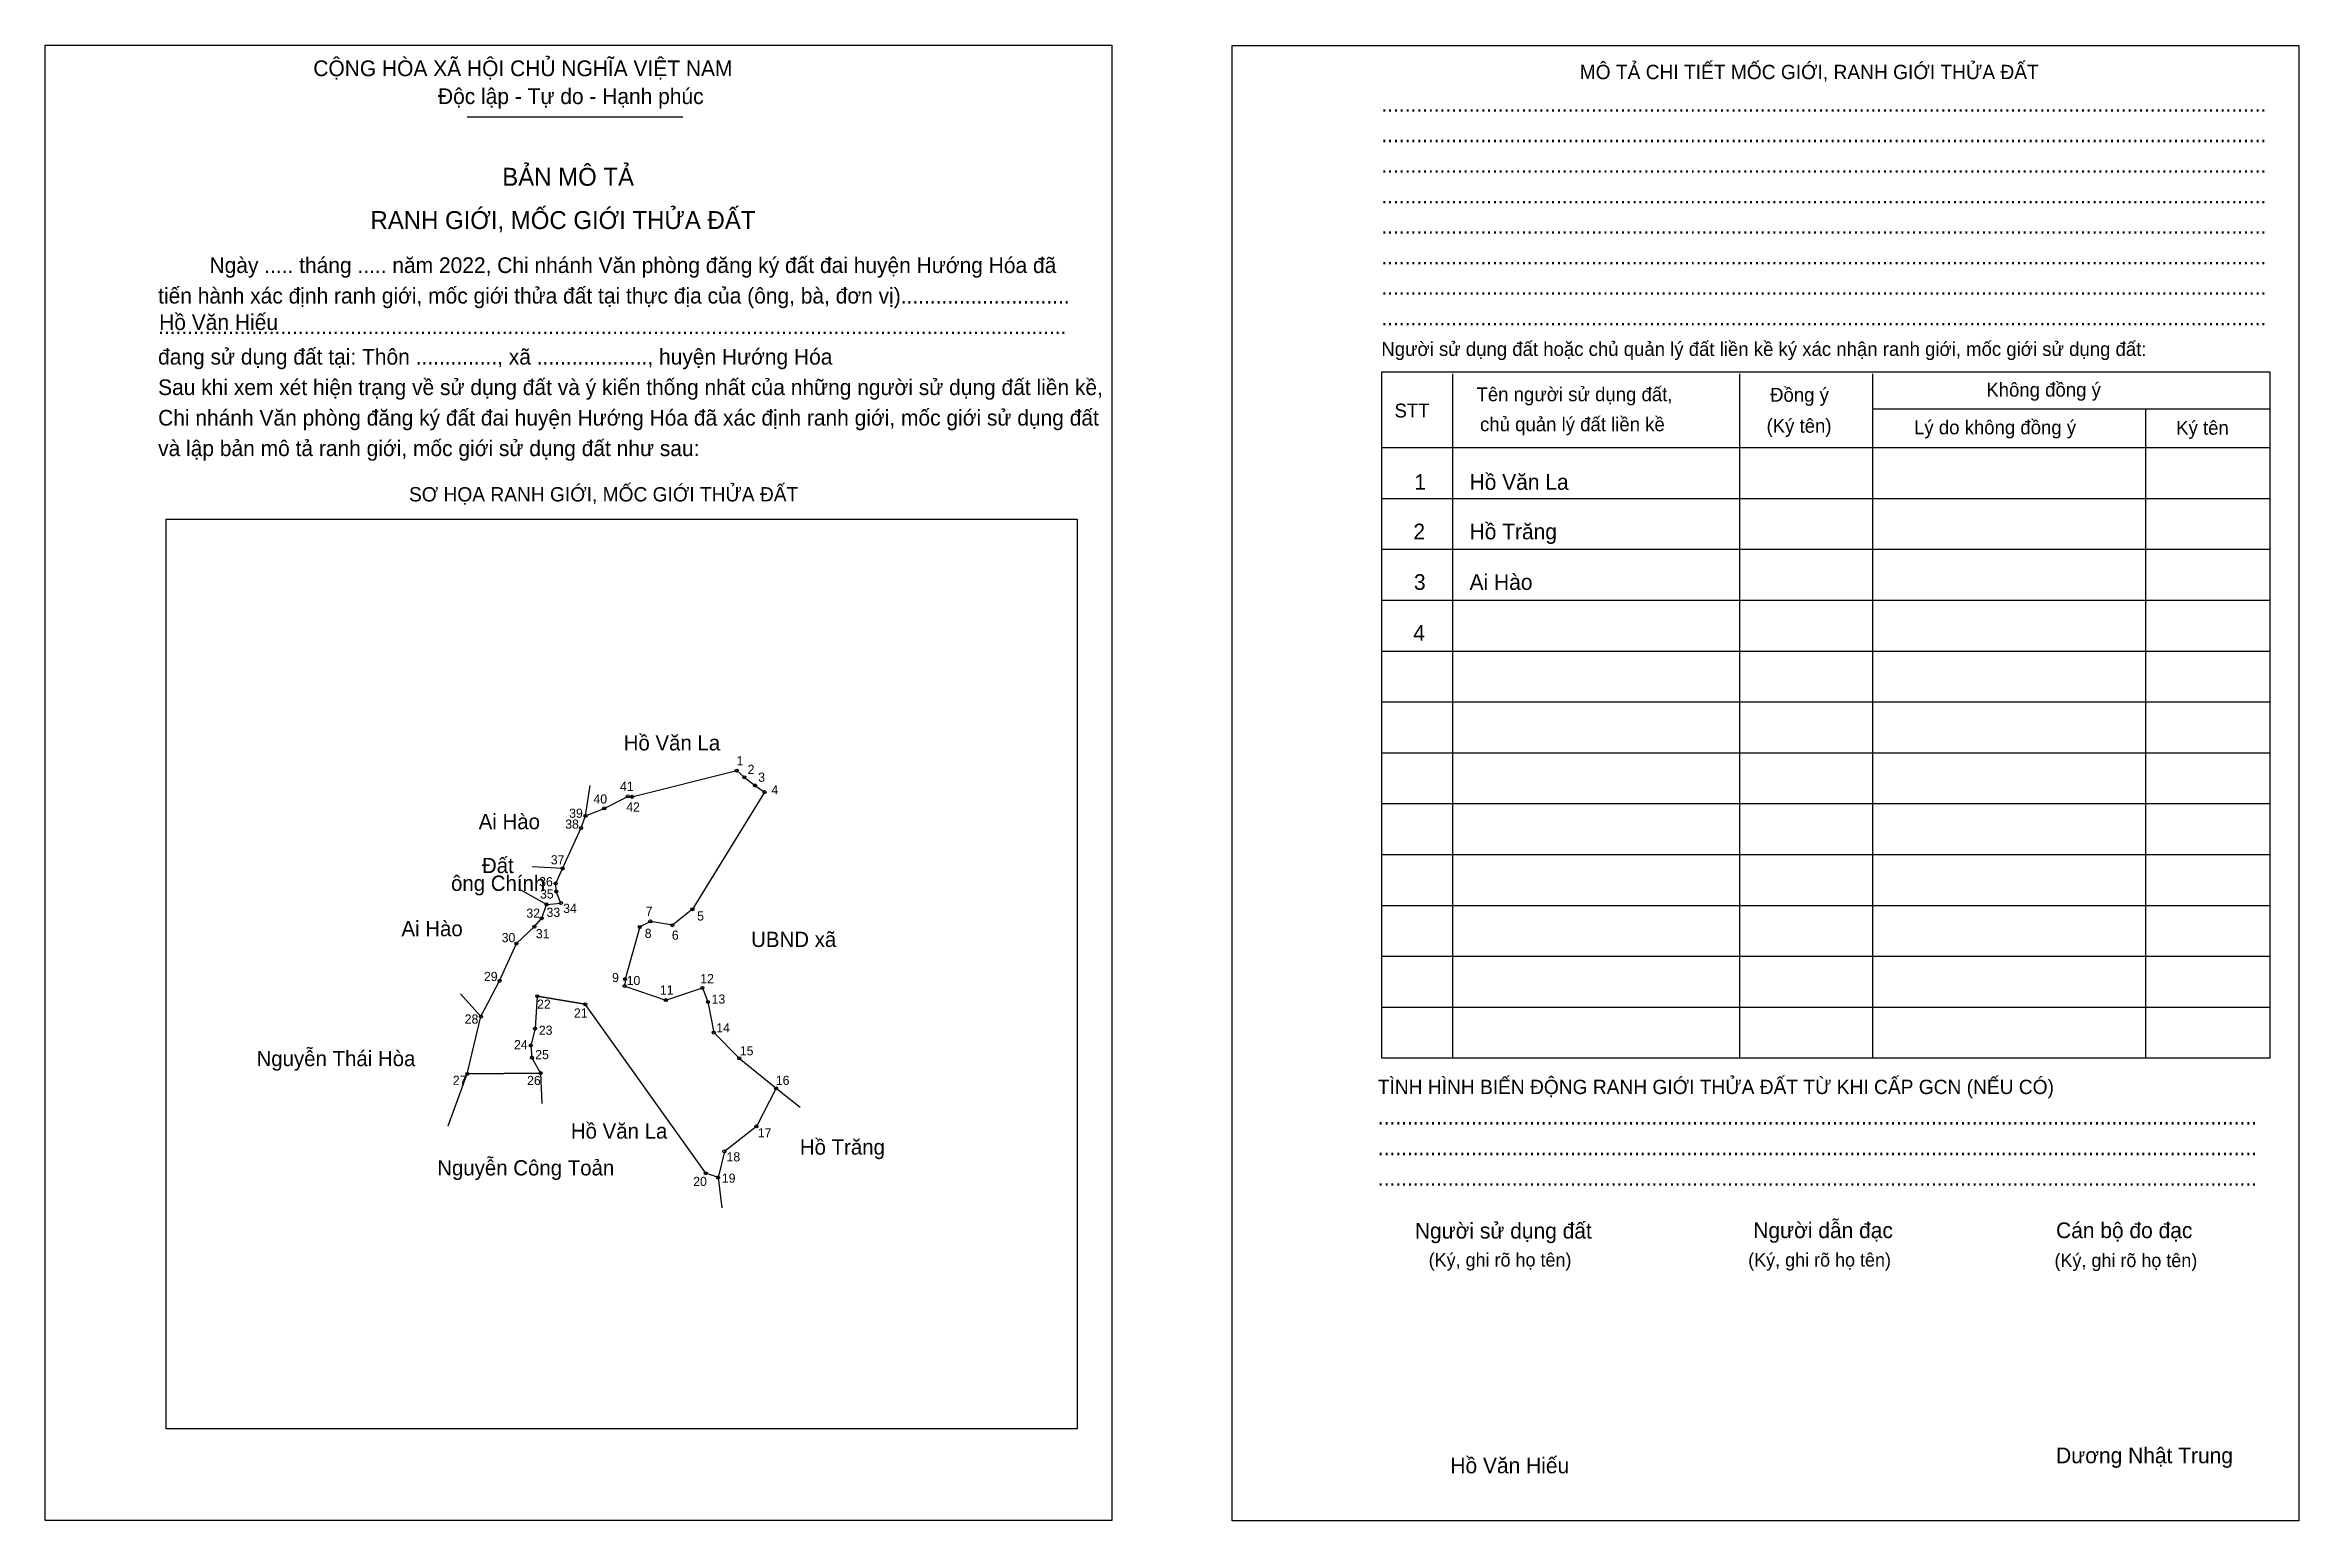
# Model space of a CAD drawing. Extents: x 543485 to 545656, y 1838263 to 1839685.
import ezdxf

# ---------------------------------------------------------------- set-up
doc = ezdxf.new("R2010")
doc.units = 0
for name, color, linetype in [('Level 1', 7, 'Continuous'), ('Level 10', 7, 'Continuous'), ('Level 11', 7, 'Continuous'), ('Level 2', 7, 'Continuous'), ('Level 25', 7, 'Continuous'), ('Level 27', 7, 'Continuous'), ('Level 36', 7, 'Continuous'), ('Level 52', 7, 'Continuous'), ('Level 55', 7, 'Continuous'), ('Level 6', 7, 'Continuous'), ('Level 9', 7, 'Continuous')]:
    doc.layers.add(name, color=color, linetype=linetype)

msp = doc.modelspace()

# ---------------------------------------------------------------- linework, layer by layer
at = {"layer": 'Level 1'}
for p, q in [((543484.9, 1839684.8), (543484.9, 1839684.8)), ((544628.4, 1839684.3), (544628.4, 1839684.3)), ((543891.6, 1839615.7), (544099.4, 1839615.7)), ((544840.8, 1839368.2), (544840.8, 1838708.9)), ((545117.3, 1839368.2), (545117.3, 1838708.9)), ((545245.2, 1839368.2), (545245.2, 1838708.9)), ((545245.2, 1839334.4), (545628.6, 1839334.4)), ((545508.5, 1839334.4), (545508.5, 1838708.9)), ((544772.2, 1839297.1), (545628.6, 1839297.1)), ((544772.2, 1839248.1), (545628.6, 1839248.1)), ((543601.6, 1839228), (543601.6, 1839228)), ((544772.2, 1839199.1), (545628.6, 1839199.1)), ((544772.2, 1839150), (545628.6, 1839150)), ((544772.2, 1839101), (545628.6, 1839101)), ((544772.2, 1839052), (545628.6, 1839052)), ((544772.2, 1839003), (545628.6, 1839003)), ((544772.2, 1838954), (545628.6, 1838954)), ((544772.2, 1838904.9), (545628.6, 1838904.9)), ((544772.2, 1838855.9), (545628.6, 1838855.9)), ((544772.2, 1838806.9), (545628.6, 1838806.9)), ((544772.2, 1838757.9), (545628.6, 1838757.9)), ((544479.1, 1838351.5), (544479.1, 1838351.5)), ((544512.7, 1838263.3), (544512.7, 1838263.3)), ((545656.1, 1838262.8), (545656.1, 1838262.8))]:
    msp.add_line(p, q, dxfattribs=at)
for points in [[(545628.6, 1839369.6), (544772.2, 1839369.6), (544772.2, 1838708.9), (545628.6, 1838708.9)], [(543601.6, 1839228), (544479.1, 1839228), (544479.1, 1838351.5), (543601.6, 1838351.5)]]:
    msp.add_lwpolyline(points, close=True, dxfattribs=at)
at = {"layer": 'Level 10'}
msp.add_line((543873.3, 1838643.5), (543891.6, 1838693.5), dxfattribs=at)
msp.add_lwpolyline([(543962.3, 1838694.3), (543891.6, 1838693.5), (543904.8, 1838748.8), (543922.7, 1838783.1), (543939, 1838819.1), (543956.3, 1838835.4), (543963.3, 1838843.5), (543968, 1838856.9), (543981.9, 1838858.1), (543977.3, 1838869.2), (543976.8, 1838877), (543983.4, 1838891.4), (544001.2, 1838930.5), (544005.5, 1838942.2), (544023.5, 1838949.4), (544046.3, 1838960.9), (544050.3, 1838960.5), (544151.2, 1838985.8), (544158.4, 1838979.4), (544168.9, 1838971.4), (544178, 1838965.1), (544108.6, 1838852.2), (544089.3, 1838836.8), (544068, 1838840.5), (544057.8, 1838835.1), (544043.7, 1838784.8), (544043.3, 1838778.1), (544082.9, 1838764.6), (544118.2, 1838776.4), (544123.5, 1838762.9), (544129.1, 1838733.3), (544153.7, 1838708.6), (544189.1, 1838679.7), (544170.2, 1838643), (544139.3, 1838618.9), (544133.3, 1838593.7), (544121.4, 1838597.8), (544005.3, 1838760.6), (543959.1, 1838768.4), (543956.9, 1838737.2), (543952.8, 1838720.9), (543953.9, 1838709.1)], close=True, dxfattribs=at)
at = {"layer": 'Level 11'}
for centre in [(544151.2, 1838985.8), (544158.4, 1838979.4), (544168.9, 1838971.4), (544178, 1838965.1), (544005.5, 1838942.2), (544023.5, 1838949.4), (544046.3, 1838960.9), (544050.3, 1838960.5), (544001.2, 1838930.5), (543976.8, 1838877), (543983.4, 1838891.4), (543968, 1838856.9), (543977.3, 1838869.2), (543981.9, 1838858.1), (543956.3, 1838835.4), (543963.3, 1838843.5), (544057.8, 1838835.1), (544068, 1838840.5), (544089.3, 1838836.8), (544108.6, 1838852.2), (543939, 1838819.1), (543922.7, 1838783.1), (543959.1, 1838768.4), (544043.3, 1838778.1), (544043.7, 1838784.8), (544118.2, 1838776.4), (543904.8, 1838748.8), (544005.3, 1838760.6), (544082.9, 1838764.6), (544123.5, 1838762.9), (543956.9, 1838737.2), (544129.1, 1838733.3), (543952.8, 1838720.9), (543953.9, 1838709.1), (544153.7, 1838708.6), (543891.6, 1838693.5), (543962.3, 1838694.3), (543962.3, 1838694.3), (544189.1, 1838679.7), (544170.2, 1838643), (544139.3, 1838618.9), (544121.4, 1838597.8), (544133.3, 1838593.7)]:
    msp.add_circle(centre, 1.47, dxfattribs=at)
at = {"layer": 'Level 2'}
for points in [[(543484.9, 1839684.8), (544512.7, 1839684.8), (544512.7, 1838263.3), (543484.9, 1838263.3)], [(544628.4, 1839684.3), (545656.2, 1839684.3), (545656.2, 1838262.8), (544628.4, 1838262.8)]]:
    msp.add_lwpolyline(points, close=True, dxfattribs=at)
at = {"layer": 'Level 25'}
for p, q in [((544158.4, 1838979.4), (544151.2, 1838985.8)), ((544178, 1838965.1), (544108.6, 1838852.2)), ((544068, 1838840.5), (544057.8, 1838835.1)), ((544089.3, 1838836.8), (544068, 1838840.5)), ((543959.1, 1838768.4), (544005.3, 1838760.6)), ((544129.1, 1838733.3), (544153.7, 1838708.6)), ((543891.6, 1838693.5), (543962.3, 1838694.3)), ((544189.1, 1838679.7), (544170.2, 1838643)), ((544170.2, 1838643), (544139.3, 1838618.9))]:
    msp.add_line(p, q, dxfattribs=at)
at = {"layer": 'Level 27'}
for p, q in [((544005.5, 1838942.2), (544010.1, 1838971.3)), ((543983.4, 1838891.4), (543954.1, 1838893)), ((543968, 1838856.9), (543942.2, 1838871.1)), ((543904.8, 1838748.8), (543885.2, 1838770.7)), ((543962.3, 1838694.3), (543963.4, 1838664.9)), ((544189.1, 1838679.7), (544212.3, 1838661.6)), ((544133.3, 1838593.7), (544136.7, 1838564.5))]:
    msp.add_line(p, q, dxfattribs=at)

# ---------------------------------------------------------------- texts
at = {"layer": 'Level 1'}
for s, height, p in [('CỘNG HÒA XÃ HỘI CHỦ NGHĨA VIỆT NAM', 15.097, (543743.3, 1839654.9)), ('MÔ TẢ CHI TIẾT MỐC GIỚI, RANH GIỚI THỬA ĐẤT', 13.803, (544963.3, 1839652)), ('Độc lập - Tự do - Hạnh phúc', 15.097, (543863.4, 1839628)), ('........................................................................................................................................................', 15.097, (544772.2, 1839620.6)), ('........................................................................................................................................................', 15.097, (544772.2, 1839591.2)), ('BẢN MÔ TẢ', 17.26, (543925.3, 1839549.3)), ('........................................................................................................................................................', 15.097, (544772.2, 1839561.8)), ('RANH GIỚI, MỐC GIỚI THỬA ĐẤT', 17.256, (543798.4, 1839507.6)), ('........................................................................................................................................................', 15.097, (544772.2, 1839532.4)), ('........................................................................................................................................................', 15.097, (544772.2, 1839503)), ('Ngày ..... tháng ..... năm 2022, Chi nhánh Văn phòng đăng ký đất đai huyện Hướng Hóa đã', 15.097, (543643.3, 1839465.2)), ('........................................................................................................................................................', 15.097, (544772.2, 1839473.6)), ('tiến hành xác định ranh giới, mốc giới thửa đất tại thực địa của (ông, bà, đơn vị).............................', 15.097, (543593.8, 1839435.8)), ('........................................................................................................................................................', 15.097, (544772.2, 1839444.2)), ('............................................................................................................................................................', 15.097, (543593.8, 1839406.4)), ('Người sử dụng đất hoặc chủ quản lý đất liền kề ký xác nhận ranh giới, mốc giới sử dụng đất:', 13.373, (544772.2, 1839385.3)), ('........................................................................................................................................................', 15.097, (544772.2, 1839414.7)), ('đang sử dụng đất tại: Thôn .............., xã ..................., huyện Hướng Hóa', 15.097, (543593.8, 1839377)), ('Sau khi xem xét hiện trạng về sử dụng đất và ý kiến thống nhất của những người sử dụng đất liền kề,', 15.097, (543593.8, 1839347.6)), ('Tên người sử dụng đất,', 13.373, (544863.9, 1839341.7)), ('Đồng ý', 13.37, (545146.7, 1839341.2)), ('Không đồng ý', 13.373, (545355, 1839346.1)), ('Chi nhánh Văn phòng đăng ký đất đai huyện Hướng Hóa đã xác định ranh giới, mốc giới sử dụng đất', 15.097, (543593.8, 1839318.2)), ('STT', 13.37, (544784.9, 1839326)), ('chủ quản lý đất liền kề', 13.373, (544867.3, 1839312.8)), ('(Ký tên)', 13.37, (545143.3, 1839311.3)), ('Lý do không đồng ý', 13.373, (545285.4, 1839309.8)), ('Ký tên', 13.37, (545537.9, 1839309.4)), ('và lập bản mô tả ranh giới, mốc giới sử dụng đất như sau:', 15.097, (543593.8, 1839288.8)), ('SƠ HỌA RANH GIỚI, MỐC GIỚI THỬA ĐẤT', 13.803, (543835.5, 1839245.1)), ('TÌNH HÌNH BIẾN ĐỘNG RANH GIỚI THỬA ĐẤT TỪ KHI CẤP GCN (NẾU CÓ)', 13.803, (544768.8, 1838674.1)), ('.......................................................................................................................................................', 15.097, (544768.8, 1838644.7)), ('.......................................................................................................................................................', 15.097, (544768.8, 1838615.2)), ('.......................................................................................................................................................', 15.097, (544768.8, 1838585.8)), ('Người sử dụng đất', 15.097, (544804.5, 1838534.9)), ('Người dẫn đạc', 15.097, (545130.5, 1838535.3)), ('Cán bộ đo đạc', 15.097, (545422.2, 1838535.3)), ('(Ký, ghi rõ họ tên)', 12.941, (544817.8, 1838507.9)), ('(Ký, ghi rõ họ tên)', 12.941, (545125.6, 1838507.9)), ('(Ký, ghi rõ họ tên)', 12.941, (545420.7, 1838507.4)), ('Dương Nhật Trung', 15.097, (545422.2, 1838318.4))]:
    msp.add_text(s, height=height, dxfattribs=at).set_placement(p)
at = {"layer": 'Level 36'}
for s, height, p in [('Hồ Văn La', 14.71, (544042.3, 1839005.2)), ('Ai Hào', 14.71, (543902.6, 1838929.3)), ('Đất', 14.71, (543905.8, 1838887)), ('ông Chính', 14.71, (543876, 1838869.9)), ('Ai Hào', 14.71, (543828.2, 1838826.2)), ('UBND xã', 14.71, (544165.1, 1838815.8)), ('Nguyễn Thái Hòa', 14.706, (543688.6, 1838701)), ('Hồ Văn La', 14.71, (543991.4, 1838631.2)), ('Hồ Trăng', 14.71, (544212, 1838615.7)), ('Nguyễn Công Toản', 14.706, (543862.7, 1838595.7))]:
    msp.add_text(s, height=height, dxfattribs=at).set_placement(p)
at = {"layer": 'Level 52'}
for s, p in [('1', (544804, 1839256.3)), ('Hồ Văn La', (544857.2, 1839256.3)), ('2', (544803.1, 1839208.6)), ('Hồ Trăng', (544857.2, 1839208.6)), ('3', (544803.6, 1839159.9)), ('Ai Hào', (544857.2, 1839159.9)), ('4', (544803, 1839110.9))]:
    msp.add_text(s, height=15.1, dxfattribs=at).set_placement(p)
at = {"layer": 'Level 55'}
for s, p in [('1', (544150.9, 1838985.8)), ('2', (544158.1, 1838979.4)), ('3', (544168.6, 1838971.4)), ('4', (544177.7, 1838965.1)), ('39', (544004.8, 1838942.2)), ('40', (544022.8, 1838949.4)), ('41', (544045.6, 1838960.9)), ('42', (544049.6, 1838960.5)), ('38', (544000.5, 1838930.5)), ('36', (543976.1, 1838877)), ('37', (543982.7, 1838891.4)), ('33', (543967.3, 1838856.9)), ('35', (543976.6, 1838869.2)), ('34', (543981.2, 1838858.1)), ('31', (543955.7, 1838835.4)), ('32', (543962.6, 1838843.5)), ('8', (544057.5, 1838835.1)), ('7', (544067.7, 1838840.5)), ('6', (544088.9, 1838836.8)), ('5', (544108.2, 1838852.2)), ('30', (543938.3, 1838819.1)), ('29', (543922, 1838783.1)), ('22', (543958.4, 1838768.4)), ('10', (544042.6, 1838778.1)), ('9', (544043.4, 1838784.8)), ('12', (544117.5, 1838776.4)), ('28', (543904.2, 1838748.8)), ('21', (544004.6, 1838760.6)), ('11', (544082.3, 1838764.6)), ('13', (544122.9, 1838762.9)), ('23', (543956.3, 1838737.2)), ('14', (544128.5, 1838733.3)), ('24', (543952.1, 1838720.9)), ('25', (543953.2, 1838709.1)), ('15', (544153, 1838708.6)), ('27', (543890.9, 1838693.5)), ('26', (543961.6, 1838694.3)), ('16', (544188.4, 1838679.7)), ('17', (544169.5, 1838643)), ('18', (544138.6, 1838618.9)), ('20', (544120.7, 1838597.8)), ('19', (544132.6, 1838593.7))]:
    msp.add_text(s, height=0.98, dxfattribs=at).set_placement(p)
at = {"layer": 'Level 6'}
for p in [(543594.8, 1839410.3), (544838.7, 1838308.7)]:
    msp.add_text('Hồ Văn Hiếu', height=15.098, dxfattribs=at).set_placement(p)
at = {"layer": 'Level 9'}
for s, p in [('1', (544151.1, 1838990.9)), ('2', (544161.7, 1838982.5)), ('40', (544013.2, 1838954)), ('41', (544038.8, 1838966.2)), ('3', (544171.9, 1838975)), ('4', (544184.6, 1838962.8)), ('39', (543989.8, 1838940.3)), ('42', (544044.8, 1838946.3)), ('38', (543986, 1838929.8)), ('37', (543972.1, 1838895.4)), ('36', (543960.9, 1838874.3)), ('35', (543961.7, 1838862.5)), ('34', (543984, 1838848.6)), ('7', (544063.5, 1838845.8)), ('32', (543948.6, 1838844)), ('31', (543957.7, 1838824.2)), ('33', (543968, 1838844.8)), ('8', (544062.6, 1838824.5)), ('5', (544113.1, 1838841.3)), ('30', (543924.8, 1838820.4)), ('6', (544088.7, 1838822.8)), ('29', (543907.7, 1838783)), ('9', (544031.1, 1838782)), ('12', (544116.1, 1838780.9)), ('10', (544045.2, 1838779.1)), ('11', (544077.2, 1838770)), ('13', (544127, 1838761.2)), ('28', (543889.2, 1838742)), ('22', (543958.9, 1838756.3)), ('21', (543994.4, 1838747.8)), ('24', (543936.7, 1838717.3)), ('23', (543960.6, 1838731.2)), ('14', (544131.5, 1838733.5)), ('25', (543957.1, 1838707.7)), ('15', (544154.2, 1838711.4)), ('27', (543877.7, 1838683)), ('26', (543949.3, 1838682.8)), ('16', (544188.9, 1838682.9)), ('17', (544171.5, 1838632.3)), ('18', (544141.4, 1838609.2)), ('20', (544109.3, 1838585.5)), ('19', (544136.9, 1838588.7))]:
    msp.add_text(s, height=8.82, dxfattribs=at).set_placement(p)

doc.saveas('drawing.dxf')
